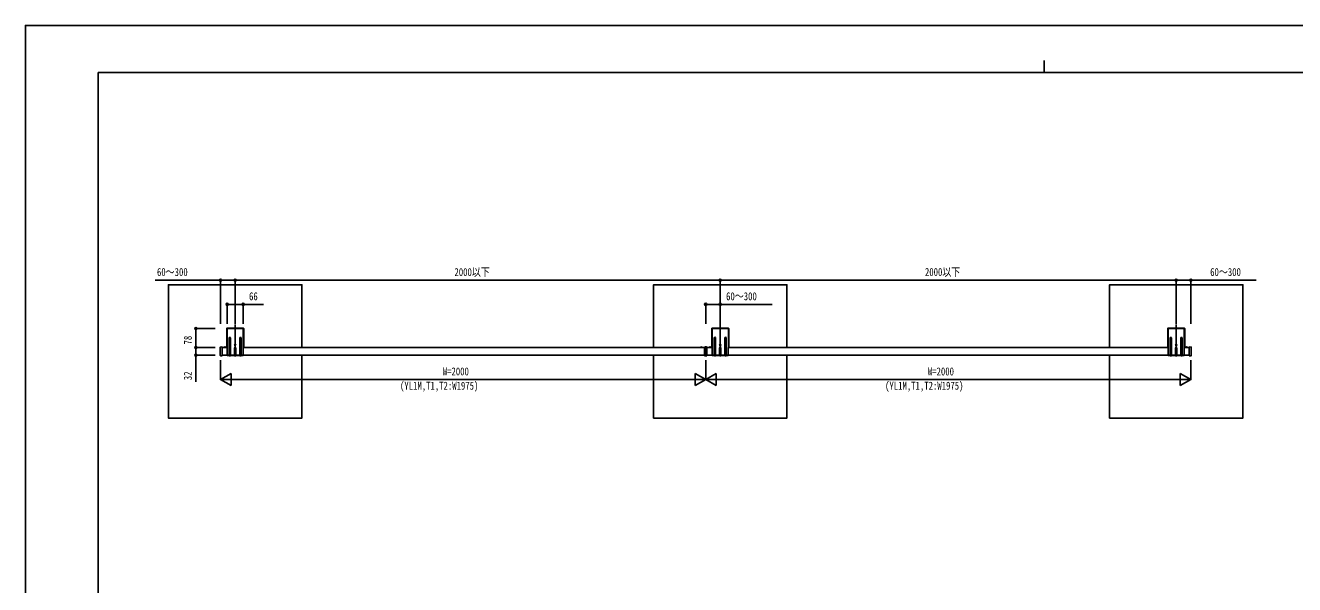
# Model space of a CAD drawing. Units: millimetres, scale not verified. Extents: x -4205 to 4205, y -2970 to 2970.
# Drawn here: x -4205 to 1028, y 663 to 2970 of the extents above; entities that cross this region are included whole.
import ezdxf
from ezdxf.enums import TextEntityAlignment as Align

# ---------------------------------------------------------------- set-up
doc = ezdxf.new("R2010")
doc.units = ezdxf.units.MM
doc.header["$LTSCALE"] = 12
for name, color, linetype in [('0-3_YKK_12', 2, 'Continuous'), ('0-4_YKK_A1', 4, 'Continuous'), ('0-5_YKK_D', 6, 'Continuous'), ('0-6_YKK_ZWAK', 7, 'Continuous')]:
    doc.layers.add(name, color=color, linetype=linetype)
doc.styles.add('ＭＳ ゴシック', font='')
doc.styles.get('ＭＳ ゴシック').set_extended_font_data('MS Gothic')

msp = doc.modelspace()

# ---------------------------------------------------------------- linework, layer by layer
at = {"layer": '0-3_YKK_12'}
for p, q in [((-3339.98, 1641), (-3339.98, 1736)), ((-1340.08, 1641), (-1340.08, 1736)), ((539.82, 1641), (539.82, 1736)), ((-1400.08, 1646.2), (-1400.08, 1603.8))]:
    msp.add_line(p, q, dxfattribs=at)
at = {"layer": '0-4_YKK_A1'}
for p, q in [((-3374.98, 1719.5), (-3374.98, 1643)), ((-3306.48, 1721), (-3373.48, 1721)), ((-3373.48, 1718.5), (-3373.48, 1641.5)), ((-3307.48, 1719.5), (-3372.48, 1719.5)), ((-3364.48, 1607.5), (-3364.48, 1680.5)), ((-3359.48, 1680.5), (-3359.48, 1607.5)), ((-3320.48, 1680.5), (-3320.48, 1607.5)), ((-3315.48, 1607.5), (-3315.48, 1680.5)), ((-3306.48, 1641.5), (-3306.48, 1718.5)), ((-3304.98, 1643), (-3304.98, 1719.5)), ((-1375.08, 1719.5), (-1375.08, 1643)), ((-1306.58, 1721), (-1373.58, 1721)), ((-1373.58, 1718.5), (-1373.58, 1641.5)), ((-1307.58, 1719.5), (-1372.58, 1719.5)), ((-1364.58, 1607.5), (-1364.58, 1680.5)), ((-1359.58, 1680.5), (-1359.58, 1607.5)), ((-1320.58, 1680.5), (-1320.58, 1607.5)), ((-1315.58, 1607.5), (-1315.58, 1680.5)), ((-1306.58, 1641.5), (-1306.58, 1718.5)), ((-1305.08, 1643), (-1305.08, 1719.5)), ((504.82, 1719.5), (504.82, 1643)), ((573.32, 1721), (506.32, 1721)), ((506.32, 1718.5), (506.32, 1641.5)), ((572.32, 1719.5), (507.32, 1719.5)), ((515.32, 1607.5), (515.32, 1680.5)), ((520.32, 1680.5), (520.32, 1607.5)), ((559.32, 1680.5), (559.32, 1607.5)), ((564.32, 1607.5), (564.32, 1680.5)), ((573.32, 1641.5), (573.32, 1718.5)), ((574.82, 1643), (574.82, 1719.5)), ((-3402.08, 1641.82), (-3402.08, 1608.18)), ((-3394.4, 1643.23), (-3401.14, 1642.82)), ((-3394.08, 1642.25), (-3394.08, 1642.93)), ((-3394.08, 1607.75), (-3394.08, 1642.25)), ((-3394.08, 1641), (-3372.98, 1641)), ((-3387.28, 1641.51), (-3377.88, 1641.51)), ((-3387.28, 1641), (-3387.28, 1641.51)), ((-3387.28, 1641), (-3377.88, 1641)), ((-3384.58, 1641), (-3380.58, 1641)), ((-3377.88, 1641), (-3377.88, 1641.51)), ((-3377.08, 1641), (-3372.98, 1641)), ((-3372.98, 1641), (-3374.98, 1643)), ((-3372.98, 1641), (-3372.98, 1637.46)), ((-3372.98, 1636.54), (-3372.98, 1618.46)), ((-3342.48, 1607.5), (-3342.48, 1639.7)), ((-3337.48, 1639.7), (-3337.48, 1607.5)), ((-3304.98, 1643), (-3306.98, 1641)), ((-3306.98, 1641), (-1404.58, 1641)), ((-3306.98, 1637.46), (-3306.98, 1641)), ((-3306.98, 1618.46), (-3306.98, 1636.54)), ((-1422.78, 1641.51), (-1413.38, 1641.51)), ((-1422.78, 1641), (-1422.78, 1641.51)), ((-1422.78, 1641), (-1413.38, 1641)), ((-1420.08, 1641), (-1416.08, 1641)), ((-1413.38, 1641), (-1413.38, 1641.51)), ((-1404.58, 1642.79), (-1404.58, 1641.99)), ((-1400.08, 1643.25), (-1404.39, 1642.99)), ((-1400.08, 1642.25), (-1400.08, 1607.75)), ((-1373.08, 1641), (-1395.58, 1641)), ((-1377.38, 1641.51), (-1386.78, 1641.51)), ((-1386.78, 1641), (-1386.78, 1641.51)), ((-1377.38, 1641), (-1386.78, 1641)), ((-1384.18, 1643.15), (-1383.23, 1641.21)), ((-1380.08, 1641), (-1384.08, 1641)), ((-1379.98, 1643.15), (-1380.93, 1641.21)), ((-1377.38, 1641), (-1377.38, 1641.51)), ((-1373.08, 1641), (-1375.08, 1643)), ((-1373.08, 1641), (-1373.08, 1637.46)), ((-1373.08, 1636.54), (-1373.08, 1618.46)), ((-1342.58, 1607.5), (-1342.58, 1639.7)), ((-1337.58, 1639.7), (-1337.58, 1607.5)), ((-1305.08, 1643), (-1307.08, 1641)), ((506.82, 1641), (-1307.08, 1641)), ((-1307.08, 1637.46), (-1307.08, 1641)), ((-1307.08, 1618.46), (-1307.08, 1636.54)), ((506.82, 1641), (504.82, 1643)), ((506.82, 1641), (506.82, 1637.46)), ((506.82, 1636.54), (506.82, 1618.46)), ((537.32, 1607.5), (537.32, 1639.7)), ((542.32, 1639.7), (542.32, 1607.5)), ((574.82, 1643), (572.82, 1641)), ((593.92, 1641), (572.82, 1641)), ((572.82, 1637.46), (572.82, 1641)), ((572.82, 1618.46), (572.82, 1636.54)), ((587.12, 1641.51), (577.72, 1641.51)), ((577.72, 1641), (577.72, 1641.51)), ((587.12, 1641), (577.72, 1641)), ((584.42, 1641), (580.42, 1641)), ((587.12, 1641), (587.12, 1641.51)), ((593.92, 1642.25), (593.92, 1642.93)), ((593.92, 1607.75), (593.92, 1642.25)), ((594.24, 1643.23), (600.98, 1642.82)), ((601.92, 1641.82), (601.92, 1608.18)), ((-3394.4, 1606.77), (-3401.14, 1607.18)), ((-3394.08, 1609), (-3372.98, 1609)), ((-3394.08, 1607.07), (-3394.08, 1607.75)), ((-3372.98, 1617.54), (-3372.98, 1607.5)), ((-3363.48, 1609), (-3372.98, 1609)), ((-3372.98, 1607.5), (-3364.48, 1607.5)), ((-3360.48, 1606.5), (-3363.48, 1606.5)), ((-3361.48, 1608), (-3362.48, 1608)), ((-3341.48, 1609), (-3360.48, 1609)), ((-3359.48, 1607.5), (-3342.48, 1607.5)), ((-3338.48, 1606.5), (-3341.48, 1606.5)), ((-3339.48, 1608), (-3340.48, 1608)), ((-3319.48, 1609), (-3338.48, 1609)), ((-3337.48, 1607.5), (-3320.48, 1607.5)), ((-3319.48, 1606.5), (-3316.48, 1606.5)), ((-3317.48, 1608), (-3318.48, 1608)), ((-3306.98, 1609), (-3316.48, 1609)), ((-3315.48, 1607.5), (-3306.98, 1607.5)), ((-3306.98, 1607.5), (-3306.98, 1617.54)), ((-3306.98, 1609), (-1404.58, 1609)), ((-1404.39, 1607.01), (-1400.08, 1606.75)), ((-1400.08, 1606.75), (-1400.08, 1607.75)), ((-1395.77, 1607.01), (-1400.08, 1606.75)), ((-1373.08, 1609), (-1395.58, 1609)), ((-1395.58, 1608.01), (-1395.58, 1607.21)), ((-1373.08, 1617.54), (-1373.08, 1607.5)), ((-1363.58, 1609), (-1373.08, 1609)), ((-1373.08, 1607.5), (-1364.58, 1607.5)), ((-1360.58, 1606.5), (-1363.58, 1606.5)), ((-1361.58, 1608), (-1362.58, 1608)), ((-1341.58, 1609), (-1360.58, 1609)), ((-1359.58, 1607.5), (-1342.58, 1607.5)), ((-1338.58, 1606.5), (-1341.58, 1606.5)), ((-1339.58, 1608), (-1340.58, 1608)), ((-1319.58, 1609), (-1338.58, 1609)), ((-1337.58, 1607.5), (-1320.58, 1607.5)), ((-1319.58, 1606.5), (-1316.58, 1606.5)), ((-1317.58, 1608), (-1318.58, 1608)), ((-1307.08, 1609), (-1316.58, 1609)), ((-1315.58, 1607.5), (-1307.08, 1607.5)), ((-1307.08, 1607.5), (-1307.08, 1617.54)), ((506.82, 1609), (-1307.08, 1609)), ((506.82, 1617.54), (506.82, 1607.5)), ((516.32, 1609), (506.82, 1609)), ((506.82, 1607.5), (515.32, 1607.5)), ((519.32, 1606.5), (516.32, 1606.5)), ((518.32, 1608), (517.32, 1608)), ((538.32, 1609), (519.32, 1609)), ((520.32, 1607.5), (537.32, 1607.5)), ((541.32, 1606.5), (538.32, 1606.5)), ((540.32, 1608), (539.32, 1608)), ((560.32, 1609), (541.32, 1609)), ((542.32, 1607.5), (559.32, 1607.5)), ((560.32, 1606.5), (563.32, 1606.5)), ((562.32, 1608), (561.32, 1608)), ((572.82, 1609), (563.32, 1609)), ((564.32, 1607.5), (572.82, 1607.5)), ((572.82, 1607.5), (572.82, 1617.54)), ((593.92, 1609), (572.82, 1609)), ((593.92, 1607.07), (593.92, 1607.75)), ((594.24, 1606.77), (600.98, 1607.18))]:
    msp.add_line(p, q, dxfattribs=at)
for points in [[(-3064.98, 1641), (-3064.98, 1900), (-3614.98, 1900), (-3614.98, 1350), (-3064.98, 1350), (-3064.98, 1609)], [(-1065.08, 1641), (-1065.08, 1900), (-1615.08, 1900), (-1615.08, 1641)], [(264.82, 1609), (264.82, 1350), (814.82, 1350), (814.82, 1900), (264.82, 1900), (264.82, 1641)], [(-3384.68, 1643.15), (-3383.73, 1641.21), (-3382.58, 1640.59)], [(-3380.48, 1643.15), (-3381.43, 1641.21), (-3382.58, 1640.59)], [(-1420.18, 1643.15), (-1419.23, 1641.21), (-1418.08, 1640.59)], [(-1415.98, 1643.15), (-1416.93, 1641.21), (-1418.08, 1640.59)], [(-1404.58, 1641.99), (-1404.58, 1608.01), (-1404.58, 1607.21)], [(-1400.08, 1642.25), (-1400.08, 1643.25), (-1395.77, 1642.99)], [(-1395.58, 1642.79), (-1395.58, 1641.99), (-1395.58, 1608.01)], [(580.32, 1643.15), (581.27, 1641.21), (582.42, 1640.59)], [(584.52, 1643.15), (583.57, 1641.21), (582.42, 1640.59)], [(-1615.08, 1609), (-1615.08, 1350), (-1065.08, 1350), (-1065.08, 1609)]]:
    msp.add_lwpolyline(points, dxfattribs=at)
for centre in [(-3339.98, 1651), (-1340.08, 1651), (539.82, 1651)]:
    msp.add_circle(centre, 2.75, dxfattribs=at)
for centre, radius, start, end in [((-3373.48, 1719.5), 1.5, 90, 180), ((-3372.48, 1718.5), 1, 90, 180), ((-3361.98, 1680.5), 2.5, 0, 180), ((-3317.98, 1680.5), 2.5, 0, 180), ((-3307.48, 1718.5), 1, 0, 90), ((-3306.48, 1719.5), 1.5, 0, 90), ((-1373.58, 1719.5), 1.5, 90, 180), ((-1372.58, 1718.5), 1, 90, 180), ((-1362.08, 1680.5), 2.5, 0, 180), ((-1318.08, 1680.5), 2.5, 0, 180), ((-1307.58, 1718.5), 1, 0, 90), ((-1306.58, 1719.5), 1.5, 0, 90), ((506.32, 1719.5), 1.5, 90, 180), ((507.32, 1718.5), 1, 90, 180), ((517.82, 1680.5), 2.5, 0, 180), ((561.82, 1680.5), 2.5, 0, 180), ((572.32, 1718.5), 1, 0, 90), ((573.32, 1719.5), 1.5, 0, 90), ((-3401.08, 1641.82), 1, 93.5, 180), ((-3394.38, 1642.93), 0.3, 0, 93.5), ((-3382.58, 1636.95), 6.55, 44.12696, 135.87304), ((-3373.18, 1637), 0.5, 293.57818, 66.42182), ((-3339.98, 1639.7), 2.5, 0, 180), ((-3306.78, 1637), 0.5, 113.57818, 246.42182), ((-1418.08, 1636.95), 6.55, 44.12696, 135.87304), ((-1404.38, 1642.79), 0.2, 93.5, 180), ((-1395.78, 1642.79), 0.2, 0, 86.5), ((-1382.08, 1636.95), 6.55, 44.12696, 135.87304), ((-1373.28, 1637), 0.5, 293.57818, 66.42182), ((-1340.08, 1639.7), 2.5, 0, 180), ((-1306.88, 1637), 0.5, 113.57818, 246.42182), ((506.62, 1637), 0.5, 293.57818, 66.42182), ((539.82, 1639.7), 2.5, 0, 180), ((573.02, 1637), 0.5, 113.57818, 246.42182), ((582.42, 1636.95), 6.55, 44.12696, 135.87304), ((594.22, 1642.93), 0.3, 86.5, 180), ((600.92, 1641.82), 1, 0, 86.5), ((-3401.08, 1608.18), 1, 180, 266.5), ((-3394.38, 1607.07), 0.3, 266.5, 0), ((-3373.18, 1618), 0.5, 293.57818, 66.42182), ((-3363.48, 1607.5), 1, 180, 270), ((-3362.48, 1609), 1, 180, 270), ((-3361.48, 1609), 1, 270, 0), ((-3360.48, 1607.5), 1, 270, 0), ((-3341.48, 1607.5), 1, 180, 270), ((-3340.48, 1609), 1, 180, 270), ((-3339.48, 1609), 1, 270, 0), ((-3338.48, 1607.5), 1, 270, 0), ((-3319.48, 1607.5), 1, 180, 270), ((-3318.48, 1609), 1, 180, 270), ((-3317.48, 1609), 1, 270, 0), ((-3316.48, 1607.5), 1, 270, 0), ((-3306.78, 1618), 0.5, 113.57818, 246.42182), ((-1404.38, 1607.21), 0.2, 180, 266.5), ((-1395.78, 1607.21), 0.2, 273.5, 0), ((-1373.28, 1618), 0.5, 293.57818, 66.42182), ((-1363.58, 1607.5), 1, 180, 270), ((-1362.58, 1609), 1, 180, 270), ((-1361.58, 1609), 1, 270, 0), ((-1360.58, 1607.5), 1, 270, 0), ((-1341.58, 1607.5), 1, 180, 270), ((-1340.58, 1609), 1, 180, 270), ((-1339.58, 1609), 1, 270, 0), ((-1338.58, 1607.5), 1, 270, 0), ((-1319.58, 1607.5), 1, 180, 270), ((-1318.58, 1609), 1, 180, 270), ((-1317.58, 1609), 1, 270, 0), ((-1316.58, 1607.5), 1, 270, 0), ((-1306.88, 1618), 0.5, 113.57818, 246.42182), ((506.62, 1618), 0.5, 293.57818, 66.42182), ((516.32, 1607.5), 1, 180, 270), ((517.32, 1609), 1, 180, 270), ((518.32, 1609), 1, 270, 0), ((519.32, 1607.5), 1, 270, 0), ((538.32, 1607.5), 1, 180, 270), ((539.32, 1609), 1, 180, 270), ((540.32, 1609), 1, 270, 0), ((541.32, 1607.5), 1, 270, 0), ((560.32, 1607.5), 1, 180, 270), ((561.32, 1609), 1, 180, 270), ((562.32, 1609), 1, 270, 0), ((563.32, 1607.5), 1, 270, 0), ((573.02, 1618), 0.5, 113.57818, 246.42182), ((594.22, 1607.07), 0.3, 180, 273.5), ((600.92, 1608.18), 1, 273.5, 0)]:
    msp.add_arc(centre, radius, start, end, dxfattribs=at)
at = {"layer": '0-5_YKK_D'}
for p, q in [((-3400.08, 1739), (-3400.08, 1920)), ((-3339.98, 1739), (-3339.98, 1920)), ((-3339.98, 1739), (-3339.98, 1920)), ((-1340.08, 1919), (-3339.98, 1919)), ((-1340.08, 1739), (-1340.08, 1920)), ((-1340.08, 1737), (-1340.08, 1920)), ((-1340.08, 1919), (539.82, 1919)), ((539.82, 1739), (539.82, 1920)), ((539.82, 1739), (539.82, 1920)), ((599.92, 1739), (599.92, 1920)), ((-3372.98, 1739), (-3372.98, 1820)), ((-3306.98, 1739), (-3306.98, 1820)), ((-1400.08, 1739), (-1400.08, 1820)), ((-1340.08, 1739), (-1340.08, 1820)), ((-3422.08, 1719), (-3503.08, 1719)), ((-3502.08, 1719), (-3502.08, 1641)), ((-3422.08, 1641), (-3503.08, 1641)), ((-3422.08, 1641), (-3503.08, 1641)), ((-3422.08, 1609), (-3503.08, 1609)), ((-3400.08, 1589), (-3400.08, 1508)), ((-1400.08, 1589), (-1400.08, 1508)), ((-1400.08, 1589), (-1400.08, 1508)), ((599.92, 1589), (599.92, 1508)), ((-3400.08, 1509), (-3356.78, 1534)), ((-3356.78, 1484), (-3356.78, 1534)), ((-1400.08, 1509), (-1443.38, 1534)), ((-1443.38, 1534), (-1443.38, 1484)), ((-1400.08, 1509), (-1356.78, 1534)), ((-1356.78, 1484), (-1356.78, 1534)), ((599.92, 1509), (556.62, 1534)), ((556.62, 1534), (556.62, 1484)), ((-3400.08, 1509), (-3356.78, 1484)), ((-3400.08, 1509), (-3313.48, 1509)), ((-3350.08, 1509), (-1450.08, 1509)), ((-1400.08, 1509), (-1486.68, 1509)), ((-1400.08, 1509), (-1443.38, 1484)), ((-1400.08, 1509), (-1356.78, 1484)), ((-1400.08, 1509), (-1313.48, 1509)), ((549.92, 1509), (-1350.08, 1509)), ((599.92, 1509), (513.32, 1509)), ((599.92, 1509), (556.62, 1484))]:
    msp.add_line(p, q, dxfattribs=at)
for points in [[(-3339.98, 1919), (-3400.08, 1919), (-3669.48, 1919)], [(539.82, 1919), (599.92, 1919), (869.32, 1919)], [(-3372.98, 1819), (-3306.98, 1819), (-3223.18, 1819)], [(-1400.08, 1819), (-1340.08, 1819), (-1126.68, 1819)], [(-3502.08, 1641), (-3502.08, 1609), (-3502.08, 1499.2)]]:
    msp.add_lwpolyline(points, dxfattribs=at)
for centre in [(-3400.08, 1919), (-3339.98, 1919), (-3339.98, 1919), (-1340.08, 1919), (-1340.08, 1919), (539.82, 1919), (539.82, 1919), (599.92, 1919), (-3372.98, 1819), (-3306.98, 1819), (-1400.08, 1819), (-1340.08, 1819), (-3502.08, 1719), (-3502.08, 1641), (-3502.08, 1641), (-3502.08, 1609)]:
    msp.add_circle(centre, 4.25, dxfattribs=at)
at = {"layer": '0-6_YKK_ZWAK'}
for p, q in [((3895.02, 2775), (-3904.98, 2775)), ((-3904.98, -2525), (-3904.98, 2775)), ((-4.98, 2825), (-4.98, 2775))]:
    msp.add_line(p, q, dxfattribs=at)
msp.add_lwpolyline([(-4205, -2970), (4205, -2970), (4205, 2970), (-4205, 2970)], close=True, dxfattribs=at)

# ---------------------------------------------------------------- texts
at = {"layer": '0-5_YKK_D', "style": 'ＭＳ ゴシック', "width": 0.8}
for s, p in [('60～300', (-3662.48, 1926)), ('2000以下', (-2436.03, 1926)), ('2000以下', (-496.13, 1926)), ('60～300', (679.92, 1926)), ('66', (-3282.98, 1826)), ('60～300', (-1316.08, 1826)), ('W=2000', (-2484.08, 1516)), ('W=2000', (-484.08, 1516)), ('(YL1M,T1,T2:W1975)', (-2660.48, 1457)), ('(YL1M,T1,T2:W1975)', (-660.48, 1457))]:
    msp.add_text(s, height=32.99, dxfattribs=at).set_placement(p, align=Align.BOTTOM_LEFT)
for s, p in [('78', (-3509.08, 1653.6)), ('32', (-3509.08, 1506.2))]:
    msp.add_text(s, height=32.99, rotation=90, dxfattribs=at).set_placement(p, align=Align.BOTTOM_LEFT)

doc.saveas('drawing.dxf')
